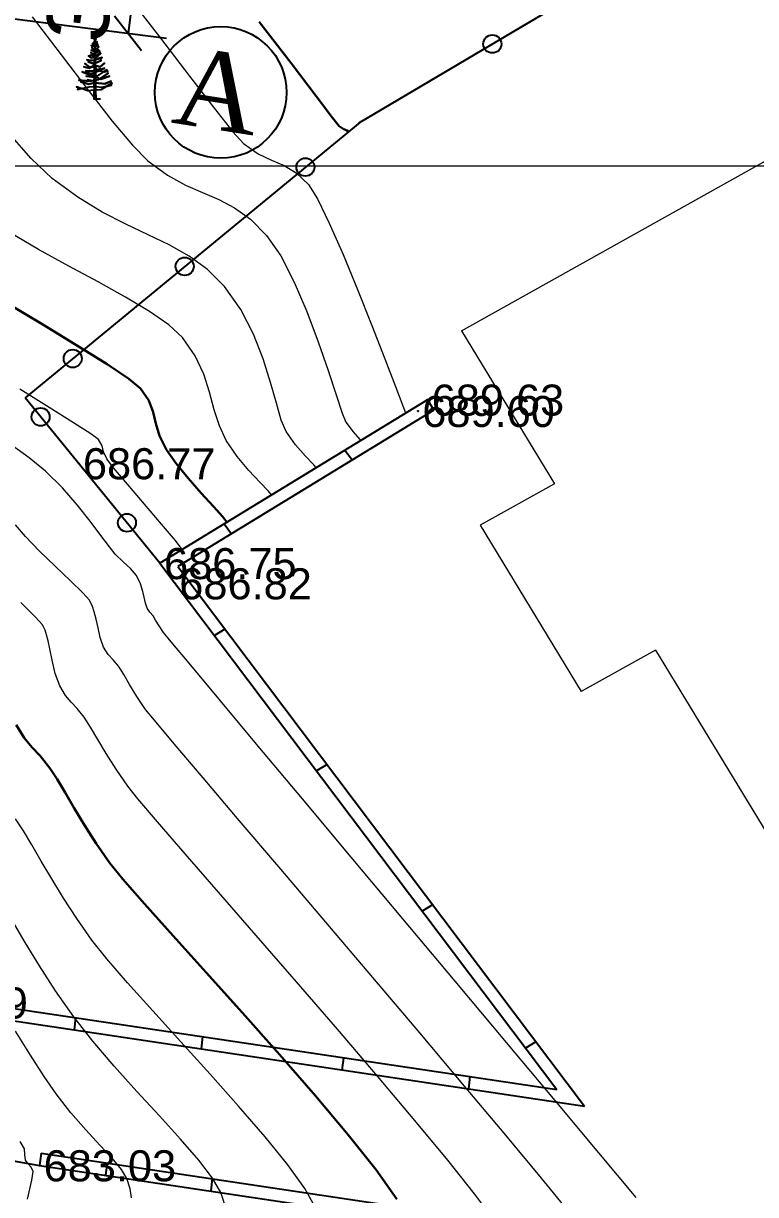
# Model space of a CAD drawing. Header units: feet. Extents: x 3381 to 683784, y 675186 to 4376258.
# Drawn here: x 683385.43 to 683409.02, y 4375755.16 to 4375792.91 of the extents above; entities that cross this region are included whole.
import ezdxf

# ---------------------------------------------------------------- set-up
doc = ezdxf.new("R2010")
doc.units = ezdxf.units.FT
doc.header["$MEASUREMENT"] = 0
doc.header["$PDMODE"] = 34
doc.header["$PDSIZE"] = 0.01
doc.linetypes.add('DUZ', pattern=[0])
doc.layers.get('0').update_dxf_attribs({"linetype": 'CONTINUOUS'})
doc.layers.get('Defpoints').update_dxf_attribs({"linetype": 'CONTINUOUS'})
for name, color, linetype in [('0_Point_Height', 2, 'CONTINUOUS'), ('0_Point_Point', 7, 'CONTINUOUS'), ('Aqaclar', 3, 'CONTINUOUS'), ('Layer8', 7, 'CONTINUOUS')]:
    doc.layers.add(name, color=color, linetype=linetype)
for name, color, linetype, lineweight in [('ANA HORIZONTAL', 24, 'CONTINUOUS', 30), ('das tikili', 5, 'CONTINUOUS', 0), ('HORIZANTAL', 24, 'CONTINUOUS', 13), ('km setka', 170, 'CONTINUOUS', 15)]:
    doc.layers.add(name, color=color, linetype=linetype, lineweight=lineweight)
doc.styles.get("Standard").update_dxf_attribs({"font": 'arial.ttf', "height": 2})
doc.styles.add('style5', font='ariall.ttf', dxfattribs={"height": 400})
doc.dimstyles.new('ISO-25', dxfattribs={"dimtxt": 2, "dimasz": 1, "dimexe": 1.25, "dimexo": 0.625, "dimtad": 1, "dimtxsty": 'Standard', "dimblk": 'OBLIQUE', "dimcen": 2.5, "dimadec": 0, "dimazin": 0, "dimtfac": 1, "dimtmove": 0, "dimatfit": 3, "dimldrblk": 'OBLIQUE', "dimfxl": 1, "dimarcsym": 0})

# ---------------------------------------------------------------- blocks, each defined once
blk = doc.blocks.new('_Oblique')
at = {"color": 0, "linetype": 'ByBlock', "lineweight": -2}
blk.add_line((-0.5, -0.5), (0.5, 0.5), dxfattribs=at)
blk = doc.blocks.new('*D133')
at = {"color": 0, "lineweight": -2, "transparency": 16777216}
for p, q in [((683383.27, 4375839.039), (683389.245, 4375836.679)), ((683356.082, 4375756.138), (683388.082, 4375837.138)), ((683351.27, 4375758.039), (683357.245, 4375755.679))]:
    blk.add_line(p, q, dxfattribs=at)
at = {"layer": 'Defpoints', "color": 0, "lineweight": 30, "transparency": 16777216}
for p in [(683382.689, 4375839.269), (683388.082, 4375837.138), (683350.689, 4375758.269)]:
    blk.add_point(p, dxfattribs=at)
at = {"color": 0, "lineweight": -2, "transparency": 16777216}
for p, rotation in [((683388.082, 4375837.138), 68.44292071496228), ((683356.082, 4375756.138), 248.4429207149623)]:
    blk.add_blockref('_Oblique', p, dxfattribs=dict(at, rotation=rotation))
at = {"color": 0, "lineweight": 18, "transparency": 16777216, "insert": (683370.383, 4375797.31), "char_height": 2, "attachment_point": 5, "rotation": 68.4429}
blk.add_mtext('87,09', dxfattribs=at)
blk = doc.blocks.new('*D123')
at = {"color": 0, "lineweight": -2, "transparency": 16777216}
for p, q in [((683356.605, 4375799.695), (683390.418, 4375795.417)), ((683356.228, 4375796.719), (683390.042, 4375792.441)), ((683389.178, 4375795.574), (683388.802, 4375792.598))]:
    blk.add_line(p, q, dxfattribs=at)
at = {"layer": 'Defpoints', "color": 0, "lineweight": 30, "transparency": 16777216}
for p in [(683355.985, 4375799.774, 688.5), (683355.608, 4375796.797, 688.5), (683388.802, 4375792.598)]:
    blk.add_point(p, dxfattribs=at)
at = {"color": 0, "lineweight": -2, "transparency": 16777216}
for p, rotation in [((683389.178, 4375795.574), 82.78944197932778), ((683388.802, 4375792.598), 262.7894419793278)]:
    blk.add_blockref('_Oblique', p, dxfattribs=dict(at, rotation=rotation))
at = {"color": 0, "lineweight": 18, "transparency": 16777216, "insert": (683387.356, 4375794.293), "char_height": 2, "attachment_point": 5, "rotation": 82.7894}
blk.add_mtext('{\\fArial|b0|i0|c238|p34;3.0}', dxfattribs=at)

msp = doc.modelspace()

# ---------------------------------------------------------------- linework, layer by layer
at = {"linetype": 'Continuous'}
for p, q in [((683420.417, 4375804.015, 690.121), (683396.267, 4375789.723, 690.108)), ((683396.267, 4375789.723, 690.108), (683385.485, 4375780.845, 96.176)), ((683389.825, 4375775.515, 686.749), (683385.485, 4375780.845, 155.937)), ((683398.448, 4375780.786, 689.629), (683389.825, 4375775.515, 686.749)), ((683398.448, 4375780.786, 689.629), (683398.657, 4375780.445, 689.629)), ((683398.657, 4375780.445, 689.629), (683390.41, 4375775.404, 686.875)), ((683395.79, 4375779.161, 526.873), (683396.032, 4375778.84, 514.864)), ((683391.898, 4375776.782, 538.515), (683392.14, 4375776.461, 526.505)), ((683389.825, 4375775.515, 686.749), (683402.619, 4375758.547, 26.213)), ((683390.41, 4375775.404, 673.042), (683403.505, 4375758.01, 22.403)), ((683391.925, 4375773.392, 687.856), (683391.583, 4375773.183, 687.742)), ((683395.213, 4375769.024, 688.021), (683394.875, 4375768.817, 687.908)), ((683398.617, 4375764.503, 688.241), (683398.282, 4375764.298, 688.129)), ((683381.226, 4375761.747, 682.689), (683402.619, 4375758.547, 686.22)), ((683381.167, 4375761.351, 682.689), (683403.505, 4375758.01, 686.376)), ((683387.112, 4375760.866, 219.33), (683387.063, 4375760.469, 219.33)), ((683391.204, 4375760.254), (683391.155, 4375759.857)), ((683401.944, 4375760.084, 688.046), (683401.612, 4375759.882, 687.935)), ((683395.743, 4375759.576), (683395.695, 4375759.178)), ((683399.816, 4375758.966), (683399.767, 4375758.569)), ((683386.003, 4375756.501, 683.035), (683385.944, 4375756.105, 683.035)), ((683386.003, 4375756.501, 683.035), (683407.238, 4375753.325, 686.54)), ((683385.944, 4375756.105, 683.035), (683407.213, 4375752.924, 686.546)), ((683388.129, 4375756.183), (683388.073, 4375755.787)), ((683391.514, 4375755.677), (683391.464, 4375755.28))]:
    msp.add_line(p, q, dxfattribs=at)
at = {"color": 30, "linetype": 'Continuous'}
msp.add_line((683379.204, 4375757.294, 682.384), (683385.944, 4375756.105, 683.035), dxfattribs=at)
at = {"color": 7, "linetype": 'DUZ', "lineweight": 25}
msp.add_circle((683391.789, 4375790.689, -447.829), 2.121, dxfattribs=at)
at = {"linetype": 'Continuous'}
for centre in [(683400.54, 4375792.252, 690.11), (683394.519, 4375788.283, 593.796), (683390.626, 4375785.079, 379.396), (683387.021, 4375782.11, 180.832), (683385.985, 4375780.231, 217.111), (683388.765, 4375776.817, 557.12)]:
    msp.add_circle(centre, 0.291, dxfattribs=at)
at = {"layer": '0_Point_Point'}
for p in [(683396.267, 4375789.723, 690.108), (683398.448, 4375780.786, 689.629), (683398.147, 4375780.42, 689.604), (683387.211, 4375778.735, 686.766), (683389.825, 4375775.515, 686.749), (683390.316, 4375774.865, 686.82), (683385.944, 4375756.105, 683.035)]:
    msp.add_point(p, dxfattribs=at)
at = {"layer": 'ANA HORIZONTAL', "color": 32, "lineweight": 30}
for points, elevation in [([(683393.023, 4375792.97), (683394.055, 4375791.633), (683394.86, 4375790.574), (683395.391, 4375789.872), (683395.602, 4375789.602), (683395.738, 4375789.518), (683395.857, 4375789.464), (683395.905, 4375789.425)], 690), ([(683391.989, 4375776.838), (683391.855, 4375777.006), (683391.551, 4375777.344), (683391.16, 4375777.774), (683390.74, 4375778.252), (683390.347, 4375778.732), (683390.039, 4375779.171), (683389.82, 4375779.619), (683389.701, 4375780.015), (683389.609, 4375780.385), (683389.467, 4375780.754), (683389.2, 4375781.148), (683388.83, 4375781.454), (683388.129, 4375781.926), (683387.176, 4375782.525), (683386.052, 4375783.209), (683384.836, 4375783.937)], 687.5), ([(683397.465, 4375755.019), (683396.793, 4375755.961), (683395.896, 4375757.091), (683394.838, 4375758.351), (683393.681, 4375759.682), (683392.489, 4375761.024), (683391.324, 4375762.319), (683390.252, 4375763.507), (683389.333, 4375764.53), (683388.633, 4375765.329), (683388.214, 4375765.844), (683387.774, 4375766.478), (683387.394, 4375767.074), (683387.064, 4375767.624), (683386.775, 4375768.12), (683386.518, 4375768.551), (683386.285, 4375768.911), (683385.974, 4375769.303), (683385.703, 4375769.59), (683385.452, 4375769.887), (683385.202, 4375770.305)], 685)]:
    msp.add_lwpolyline(points, dxfattribs=dict(at, elevation=elevation))
at = {"layer": 'Aqaclar', "color": 3}
msp.add_lwpolyline([(683387.919, 4375790.477), (683387.707, 4375790.469), (683387.711, 4375790.764), (683387.503, 4375790.74), (683387.293, 4375790.816), (683387.143, 4375790.87), (683387.293, 4375790.816), (683387.168, 4375790.789), (683387.293, 4375790.816), (683387.547, 4375790.87), (683387.712, 4375790.877), (683387.711, 4375790.764), (683387.756, 4375790.769), (683387.76, 4375790.471), (683387.756, 4375790.769), (683387.932, 4375790.789), (683388.099, 4375790.882), (683388.267, 4375790.926), (683388.099, 4375790.882), (683388.292, 4375790.991), (683388.099, 4375790.882), (683387.958, 4375790.846), (683387.755, 4375790.875), (683387.756, 4375790.769), (683387.755, 4375790.875), (683387.736, 4375790.878), (683387.712, 4375790.877), (683387.714, 4375791), (683387.711, 4375790.999), (683387.541, 4375790.959), (683387.282, 4375791.032), (683387.541, 4375790.959), (683387.711, 4375790.999), (683387.714, 4375791), (683387.714, 4375791.046), (683387.705, 4375791.048), (683387.49, 4375791.097), (683387.62, 4375791.067), (683387.547, 4375791.056), (683387.219, 4375791.088), (683387.547, 4375791.056), (683387.62, 4375791.067), (683387.715, 4375791.082), (683387.714, 4375791.046), (683387.715, 4375791.082), (683387.752, 4375791.088), (683387.755, 4375790.875), (683387.753, 4375791), (683387.755, 4375790.999), (683388.059, 4375790.967), (683388.261, 4375791.056), (683388.059, 4375790.967), (683387.753, 4375791), (683387.752, 4375791.088), (683387.863, 4375791.105), (683388.16, 4375791.315), (683387.897, 4375791.129), (683387.92, 4375791.121), (683388.204, 4375791.218), (683387.92, 4375791.121), (683387.812, 4375791.161), (683387.751, 4375791.171), (683387.752, 4375791.088), (683387.751, 4375791.171), (683387.716, 4375791.177), (683387.715, 4375791.082), (683387.716, 4375791.177), (683387.452, 4375791.218), (683387.716, 4375791.177), (683387.716, 4375791.226), (683387.648, 4375791.226), (683387.326, 4375791.348), (683387.648, 4375791.226), (683387.716, 4375791.226), (683387.718, 4375791.329), (683387.629, 4375791.291), (683387.421, 4375791.34), (683387.629, 4375791.291), (683387.749, 4375791.342), (683387.75, 4375791.226), (683387.716, 4375791.226), (683387.75, 4375791.226), (683387.751, 4375791.171), (683387.75, 4375791.226), (683387.831, 4375791.226), (683388.03, 4375791.359), (683388.122, 4375791.42), (683388.03, 4375791.359), (683388.052, 4375791.356), (683388.147, 4375791.372), (683388.052, 4375791.356), (683387.894, 4375791.38), (683387.867, 4375791.393), (683387.749, 4375791.342), (683387.867, 4375791.393), (683388.046, 4375791.469), (683387.867, 4375791.393), (683387.806, 4375791.421), (683387.913, 4375791.445), (683387.806, 4375791.421), (683387.736, 4375791.453), (683387.747, 4375791.448), (683387.748, 4375791.408), (683387.806, 4375791.421), (683387.748, 4375791.408), (683387.749, 4375791.342), (683387.748, 4375791.408), (683387.719, 4375791.401), (683387.718, 4375791.329), (683387.719, 4375791.401), (683387.623, 4375791.38), (683387.446, 4375791.388), (683387.623, 4375791.38), (683387.719, 4375791.401), (683387.72, 4375791.493), (683387.774, 4375791.485), (683387.747, 4375791.489), (683387.747, 4375791.448), (683387.747, 4375791.489), (683387.72, 4375791.493), (683387.547, 4375791.518), (683387.414, 4375791.623), (683387.547, 4375791.518), (683387.611, 4375791.509), (683387.547, 4375791.469), (683387.376, 4375791.51), (683387.547, 4375791.469), (683387.611, 4375791.509), (683387.721, 4375791.577), (683387.72, 4375791.493), (683387.747, 4375791.489), (683387.746, 4375791.553), (683387.907, 4375791.51), (683388.046, 4375791.631), (683387.907, 4375791.51), (683387.746, 4375791.553), (683387.745, 4375791.633), (683387.932, 4375791.72), (683387.705, 4375791.615), (683387.522, 4375791.68), (683387.705, 4375791.615), (683387.721, 4375791.622), (683387.721, 4375791.577), (683387.723, 4375791.734), (683387.705, 4375791.728), (683387.616, 4375791.72), (683387.471, 4375791.744), (683387.616, 4375791.72), (683387.705, 4375791.728), (683387.723, 4375791.734), (683387.744, 4375791.742), (683387.745, 4375791.633), (683387.744, 4375791.742), (683387.964, 4375791.817), (683387.858, 4375791.781), (683387.932, 4375791.777), (683387.781, 4375791.785), (683387.667, 4375791.842), (683387.724, 4375791.813), (683387.723, 4375791.734), (683387.744, 4375791.742), (683387.743, 4375791.835), (683387.616, 4375791.801), (683387.528, 4375791.874), (683387.616, 4375791.801), (683387.724, 4375791.83), (683387.724, 4375791.813), (683387.724, 4375791.83), (683387.825, 4375791.858), (683387.926, 4375791.939), (683387.825, 4375791.858), (683387.743, 4375791.835), (683387.742, 4375791.877), (683387.774, 4375791.874), (683387.901, 4375791.987), (683387.774, 4375791.874), (683387.742, 4375791.877), (683387.725, 4375791.878), (683387.724, 4375791.83), (683387.725, 4375791.878), (683387.585, 4375791.89), (683387.725, 4375791.878), (683387.725, 4375791.894), (683387.598, 4375791.979), (683387.725, 4375791.894), (683387.726, 4375792.005), (683387.73, 4375792.004), (683387.616, 4375792.052), (683387.73, 4375792.004), (683387.838, 4375792.068), (683387.74, 4375792.01), (683387.742, 4375791.877), (683387.741, 4375791.943), (683387.882, 4375792.036), (683387.741, 4375791.943), (683387.74, 4375792.08), (683387.8, 4375792.093), (683387.857, 4375792.157), (683387.8, 4375792.093), (683387.74, 4375792.08), (683387.727, 4375792.077), (683387.726, 4375792.005), (683387.727, 4375792.077), (683387.686, 4375792.068), (683387.635, 4375792.133), (683387.686, 4375792.068), (683387.727, 4375792.077), (683387.728, 4375792.171), (683387.616, 4375792.198), (683387.749, 4375792.166), (683387.838, 4375792.214), (683387.749, 4375792.166), (683387.738, 4375792.168), (683387.74, 4375792.08), (683387.738, 4375792.168), (683387.738, 4375792.212), (683387.819, 4375792.255), (683387.738, 4375792.212), (683387.737, 4375792.285), (683387.768, 4375792.279), (683387.737, 4375792.285), (683387.686, 4375792.295), (683387.73, 4375792.286), (683387.728, 4375792.171), (683387.729, 4375792.214), (683387.686, 4375792.222), (683387.729, 4375792.214), (683387.729, 4375792.244), (683387.654, 4375792.271), (683387.729, 4375792.244), (683387.73, 4375792.286), (683387.73, 4375792.326), (683387.705, 4375792.336), (683387.736, 4375792.323), (683387.768, 4375792.311), (683387.793, 4375792.279), (683387.78, 4375792.296), (683387.812, 4375792.319), (683387.768, 4375792.287), (683387.78, 4375792.296), (683387.768, 4375792.311), (683387.736, 4375792.323), (683387.737, 4375792.285), (683387.737, 4375792.323), (683387.736, 4375792.386), (683387.774, 4375792.417), (683387.741, 4375792.39), (683387.762, 4375792.376), (683387.741, 4375792.39), (683387.731, 4375792.396), (683387.686, 4375792.425), (683387.731, 4375792.396), (683387.732, 4375792.455), (683387.705, 4375792.489), (683387.732, 4375792.455), (683387.733, 4375792.578), (683387.736, 4375792.393), (683387.736, 4375792.386), (683387.736, 4375792.393), (683387.731, 4375792.396), (683387.731, 4375792.382), (683387.736, 4375792.386), (683387.724, 4375792.376), (683387.731, 4375792.382), (683387.73, 4375792.326)], dxfattribs=at)
at = {"layer": 'das tikili', "color": 0, "lineweight": 20}
for p, q in [((683399.543, 4375783.01, 689.594), (683402.541, 4375778.074, 689.594)), ((683402.541, 4375778.074, 689.594), (683400.153, 4375776.738, 689.594)), ((683400.153, 4375776.738, 689.594), (683403.407, 4375771.379, 689.594)), ((683405.796, 4375772.714, 689.594), (683403.407, 4375771.379, 689.594)), ((683405.796, 4375772.714, 689.594), (683411.161, 4375763.878, 689.594))]:
    msp.add_line(p, q, dxfattribs=at)
at = {"layer": 'das tikili', "color": 0, "lineweight": 20, "elevation": 689.594}
msp.add_lwpolyline([(683399.543, 4375783.01), (683416.105, 4375792.268)], dxfattribs=at)
at = {"layer": 'HORIZANTAL', "color": 32, "linetype": 'Continuous', "lineweight": 13}
for points, elevation in [([(683388.723, 4375793.896), (683389.82, 4375792.483), (683390.786, 4375791.217), (683391.585, 4375790.173), (683392.176, 4375789.423), (683392.522, 4375789.041), (683392.998, 4375788.714), (683393.427, 4375788.507), (683393.829, 4375788.332), (683394.221, 4375788.101), (683394.619, 4375787.724), (683394.905, 4375787.262), (683395.287, 4375786.476), (683395.729, 4375785.465), (683396.198, 4375784.333), (683396.66, 4375783.178), (683397.08, 4375782.102), (683397.424, 4375781.206), (683397.657, 4375780.592), (683397.746, 4375780.358), (683397.747, 4375780.358)], 689.5), ([(683385.709, 4375793.129), (683386.649, 4375791.905), (683387.518, 4375790.763), (683388.291, 4375789.768), (683388.941, 4375788.985), (683389.442, 4375788.48), (683390.071, 4375788.025), (683390.653, 4375787.705), (683391.199, 4375787.462), (683391.722, 4375787.237), (683392.232, 4375786.971), (683392.743, 4375786.605), (683393.265, 4375786.08), (683393.722, 4375785.417), (683394.159, 4375784.573), (683394.565, 4375783.624), (683394.931, 4375782.65), (683395.249, 4375781.728), (683395.509, 4375780.937), (683395.702, 4375780.356), (683395.82, 4375780.061), (683396.052, 4375779.746), (683396.275, 4375779.501), (683396.301, 4375779.474)], 689), ([(683394.865, 4375778.596), (683394.79, 4375778.683), (683394.524, 4375778.962), (683394.201, 4375779.332), (683393.893, 4375779.765), (683393.74, 4375780.128), (683393.582, 4375780.67), (683393.396, 4375781.343), (683393.159, 4375782.101), (683392.848, 4375782.901), (683392.439, 4375783.694), (683391.91, 4375784.436), (683391.362, 4375784.98), (683390.767, 4375785.412), (683390.128, 4375785.773), (683389.447, 4375786.102), (683388.727, 4375786.441), (683387.971, 4375786.83), (683387.182, 4375787.309), (683386.362, 4375787.918), (683385.684, 4375788.559), (683384.988, 4375789.348)], 688.5), ([(683393.427, 4375777.717), (683393.327, 4375777.836), (683393.052, 4375778.123), (683392.699, 4375778.504), (683392.319, 4375778.959), (683391.966, 4375779.468), (683391.744, 4375779.939), (683391.582, 4375780.462), (683391.431, 4375781.024), (683391.242, 4375781.609), (683390.967, 4375782.203), (683390.555, 4375782.792), (683390.116, 4375783.196), (683389.489, 4375783.63), (683388.715, 4375784.091), (683387.835, 4375784.58), (683386.889, 4375785.093), (683385.92, 4375785.629), (683384.969, 4375786.186)], 688), ([(683390.548, 4375775.957), (683390.328, 4375776.247), (683389.883, 4375776.778), (683389.33, 4375777.423), (683388.779, 4375778.066), (683388.337, 4375778.588), (683388.113, 4375778.874), (683388.015, 4375779.102), (683387.963, 4375779.3), (683387.845, 4375779.504), (683387.602, 4375779.683), (683387.049, 4375780.042), (683386.263, 4375780.536), (683385.32, 4375781.121)], 687), ([(683405.179, 4375755.067), (683403.976, 4375756.505), (683402.562, 4375758.194), (683400.998, 4375760.062), (683399.342, 4375762.04), (683397.655, 4375764.055), (683395.995, 4375766.038), (683394.422, 4375767.917), (683392.996, 4375769.622), (683391.776, 4375771.081), (683390.821, 4375772.225), (683390.192, 4375772.981), (683389.946, 4375773.279), (683389.801, 4375773.497), (683389.691, 4375773.682), (683389.607, 4375773.818), (683389.505, 4375773.938), (683389.417, 4375774.063), (683389.368, 4375774.224), (683389.325, 4375774.416), (683389.276, 4375774.606), (683389.203, 4375774.85), (683389.071, 4375775.119), (683388.88, 4375775.347), (683388.654, 4375775.545), (683388.386, 4375775.801), (683388.199, 4375776.038), (683387.929, 4375776.407), (683387.584, 4375776.873), (683387.167, 4375777.398), (683386.685, 4375777.947), (683386.143, 4375778.481), (683385.615, 4375778.906), (683384.843, 4375779.467)], 686.5), ([(683403.034, 4375754.576), (683402.123, 4375755.691), (683400.975, 4375757.074), (683399.647, 4375758.658), (683398.2, 4375760.375), (683396.691, 4375762.158), (683395.18, 4375763.939), (683393.726, 4375765.65), (683392.387, 4375767.224), (683391.224, 4375768.594), (683390.293, 4375769.691), (683389.655, 4375770.45), (683389.369, 4375770.801), (683389.082, 4375771.223), (683388.851, 4375771.603), (683388.661, 4375771.927), (683388.5, 4375772.183), (683388.318, 4375772.405), (683388.162, 4375772.574), (683388.012, 4375772.811), (683387.902, 4375773.122), (683387.841, 4375773.427), (683387.776, 4375773.715), (683387.714, 4375773.942), (683387.661, 4375774.122), (683387.555, 4375774.325), (683387.344, 4375774.562), (683386.949, 4375774.949), (683386.453, 4375775.422), (683385.941, 4375775.918), (683385.497, 4375776.375), (683385.177, 4375776.751)], 686), ([(683400.578, 4375754.368), (683399.969, 4375755.188), (683399.106, 4375756.269), (683398.044, 4375757.554), (683396.839, 4375758.98), (683395.549, 4375760.49), (683394.227, 4375762.022), (683392.931, 4375763.516), (683391.716, 4375764.912), (683390.639, 4375766.151), (683389.755, 4375767.173), (683389.121, 4375767.917), (683388.791, 4375768.323), (683388.414, 4375768.871), (683388.097, 4375769.378), (683387.828, 4375769.834), (683387.597, 4375770.227), (683387.393, 4375770.547), (683387.167, 4375770.831), (683386.97, 4375771.04), (683386.788, 4375771.255), (683386.607, 4375771.558), (683386.454, 4375771.963), (683386.352, 4375772.386), (683386.282, 4375772.758), (683386.227, 4375773.013), (683386.175, 4375773.206), (683386.13, 4375773.359), (683386.04, 4375773.53), (683385.822, 4375773.77), (683385.343, 4375774.253)], 685.5), ([(683394.819, 4375754.778), (683394.497, 4375755.36), (683393.946, 4375756.123), (683393.217, 4375757.022), (683392.365, 4375758.012), (683391.443, 4375759.048), (683390.503, 4375760.087), (683389.599, 4375761.082), (683388.785, 4375761.991), (683388.113, 4375762.767), (683387.636, 4375763.366), (683387.151, 4375764.061), (683386.723, 4375764.722), (683386.344, 4375765.342), (683386.007, 4375765.915), (683385.705, 4375766.432), (683385.431, 4375766.888), (683385.178, 4375767.276)], 684.5), ([(683391.982, 4375754.643), (683391.79, 4375755.231), (683391.528, 4375755.692), (683391.081, 4375756.274), (683390.496, 4375756.951), (683389.817, 4375757.698), (683389.089, 4375758.491), (683388.357, 4375759.303), (683387.665, 4375760.111), (683387.059, 4375760.888), (683386.469, 4375761.732), (683385.948, 4375762.536), (683385.488, 4375763.29), (683385.078, 4375763.986)], 684), ([(683388.911, 4375755.056), (683388.871, 4375755.346), (683388.761, 4375755.684), (683388.587, 4375755.973), (683388.287, 4375756.332), (683387.893, 4375756.759), (683387.439, 4375757.25), (683386.958, 4375757.801), (683386.481, 4375758.41), (683386.098, 4375758.968), (683385.656, 4375759.656), (683385.177, 4375760.431)], 683.5), ([(683385.557, 4375755.012), (683385.697, 4375755.625), (683385.743, 4375755.909), (683385.676, 4375756.049), (683385.578, 4375756.152), (683385.499, 4375756.273), (683385.479, 4375756.454), (683385.461, 4375756.636), (683385.33, 4375756.87)], 683)]:
    msp.add_lwpolyline(points, dxfattribs=dict(at, elevation=elevation))
at = {"layer": 'km setka', "flags": 128}
msp.add_lwpolyline([(683219.955, 4375788.327), (683471.036, 4375788.327)], dxfattribs=at)

# ---------------------------------------------------------------- texts
at = {"layer": '0_Point_Height', "color": 0}
for s, p in [('689.63', (683398.584, 4375780.272, 689.629)), ('689.60', (683398.283, 4375779.906, 689.604)), ('686.77', (683387.347, 4375778.221, 686.766)), ('686.75', (683389.961, 4375775.001, 686.749)), ('686.82', (683390.452, 4375774.351, 686.82)), ('682.69', (683381.303, 4375760.837, 682.689)), ('683.03', (683386.08, 4375755.591, 683.035))]:
    msp.add_text(s, height=1, dxfattribs=at).set_placement(p)
at = {"layer": 'Layer8', "color": 0, "lineweight": 18, "insert": (683390.155, 4375789.722, -453.829), "char_height": 2.5, "width": 81.30669, "attachment_point": 7, "rotation": 351.0579, "style": 'style5'}
msp.add_mtext('{\\fTimes New Roman|b0|i0|c238|p18;A}', dxfattribs=at)

# ---------------------------------------------------------------- dimensions: what is measured, and where the dimension line sits
at = {"color": 7, "lineweight": 18}
dim = msp.add_aligned_dim(p1=(683350.689, 4375758.269), p2=(683382.689, 4375839.269), distance=-5.799, dimstyle='ISO-25', dxfattribs=at)
dim.commit()
dim.dimension.update_dxf_attribs({"geometry": '*D133', "text_midpoint": (683370.383, 4375797.31)})
dim = msp.add_linear_dim(base=(683388.802, 4375792.598), p1=(683355.985, 4375799.774, 688.5), p2=(683355.608, 4375796.797, 688.5), angle=262.7894, text='{\\fArial|b0|i0|c238|p34;3.0}', dimstyle='ISO-25', dxfattribs=at)
dim.commit()
dim.dimension.update_dxf_attribs({"geometry": '*D123', "text_midpoint": (683388.99, 4375794.086), "dimtype": 161})

doc.saveas('drawing.dxf')
